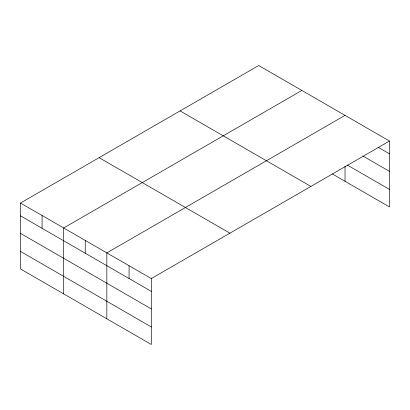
<?xml version="1.0" encoding="UTF-8"?>
<svg xmlns="http://www.w3.org/2000/svg" width="410" height="410" viewBox="0 0 410 410"><rect width="100%" height="100%" fill="white"/><g stroke="black" fill="none" stroke-linecap="round" stroke-linejoin="round"><path stroke-width="0.61" d="M389.5 141.045L258.7 65.528L20.5 203.047L20.5 268.955L151.3 344.472L151.3 278.564L389.5 141.045L389.5 206.953L332.3 173.927M301.862 90.446L63.663 227.97L63.663 293.878M345.025 115.369L106.831 252.888L106.831 318.795M378.112 147.267L389.5 153.842M362.927 156.025L389.5 171.37M347.198 164.999L389.5 189.425M180.092 110.91L310.893 186.427M99.107 157.665L229.907 233.182M20.5 203.047L151.3 278.564M20.5 215.844L151.3 291.361M20.5 233.372L151.3 308.889M20.5 251.427L151.3 326.949M345.025 166.255L345.025 181.276M129.068 265.726L129.068 278.523M85.249 240.429L85.249 253.226M42.081 215.506L42.081 228.303"/></g></svg>
